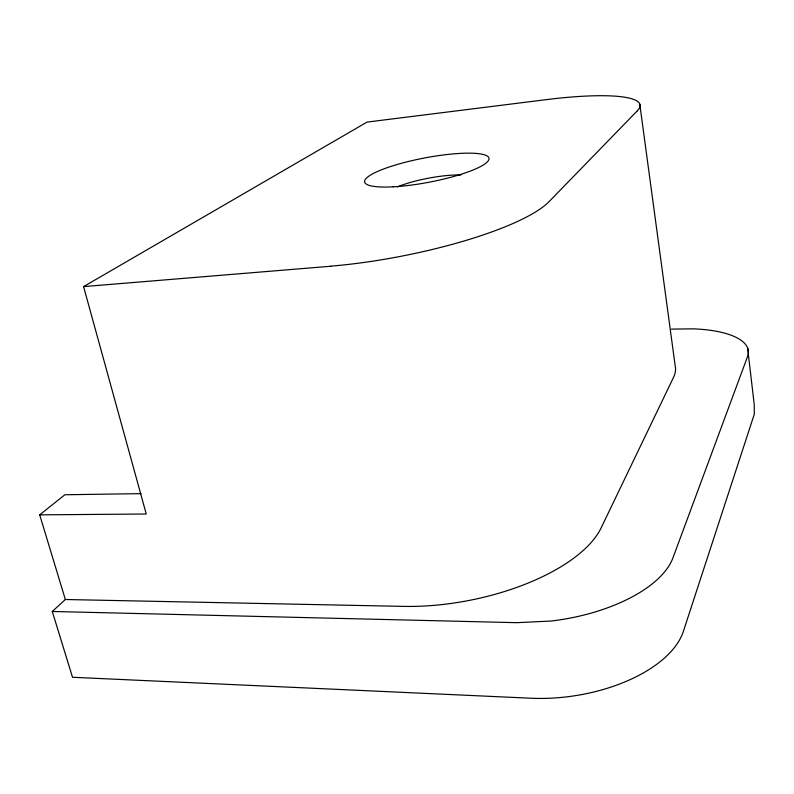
<?xml version="1.0" encoding="UTF-8"?>
<svg xmlns="http://www.w3.org/2000/svg" width="794" height="794" viewBox="0 0 794 794"><rect width="100%" height="100%" fill="white"/><g stroke="black" fill="none" stroke-linecap="round" stroke-linejoin="round"><path stroke-width="1.19" d="M637.245 110.892L548.982 201.726A161.946 36.177 -11.1 0 1 330.909 266.149M747.611 347.941L754.25 404.761L754.3 414.18L683.416 631.24A121.174 63.222 -8.8 0 1 530.878 698.224L72.512 677.272L52.285 611.469L65.346 599.51L403.858 606.388A149.808 66.329 -11.3 0 0 601.098 527.98L673.491 377.428A120.966 42.797 -9.2 0 0 675.148 365.627L639.805 104.312M65.346 599.51L39.7 514.849L64.89 494.751L141.064 493.64M39.7 514.849L146.245 514.006L83.578 286.614L367.046 122.097L545.458 99.746A128.727 22.649 -10.2 0 1 637.195 110.902M83.578 286.614L330.8 266.228M671.466 329.103L693.37 328.845A93.285 32.256 -7.6 0 1 747.551 356.566L672.955 557.835A123.447 58.319 -9.1 0 1 550.976 621.047L516.825 622.685L52.285 611.469M397.427 186.868A45.01 9.32 -10.8 0 1 460.927 174.978M393.238 186.818A63.292 12.337 -10.8 0 0 488.935 159.336A63.292 12.337 -10.8 0 0 398.161 164.209A63.292 12.337 -10.8 0 0 393.238 186.818"/></g></svg>
